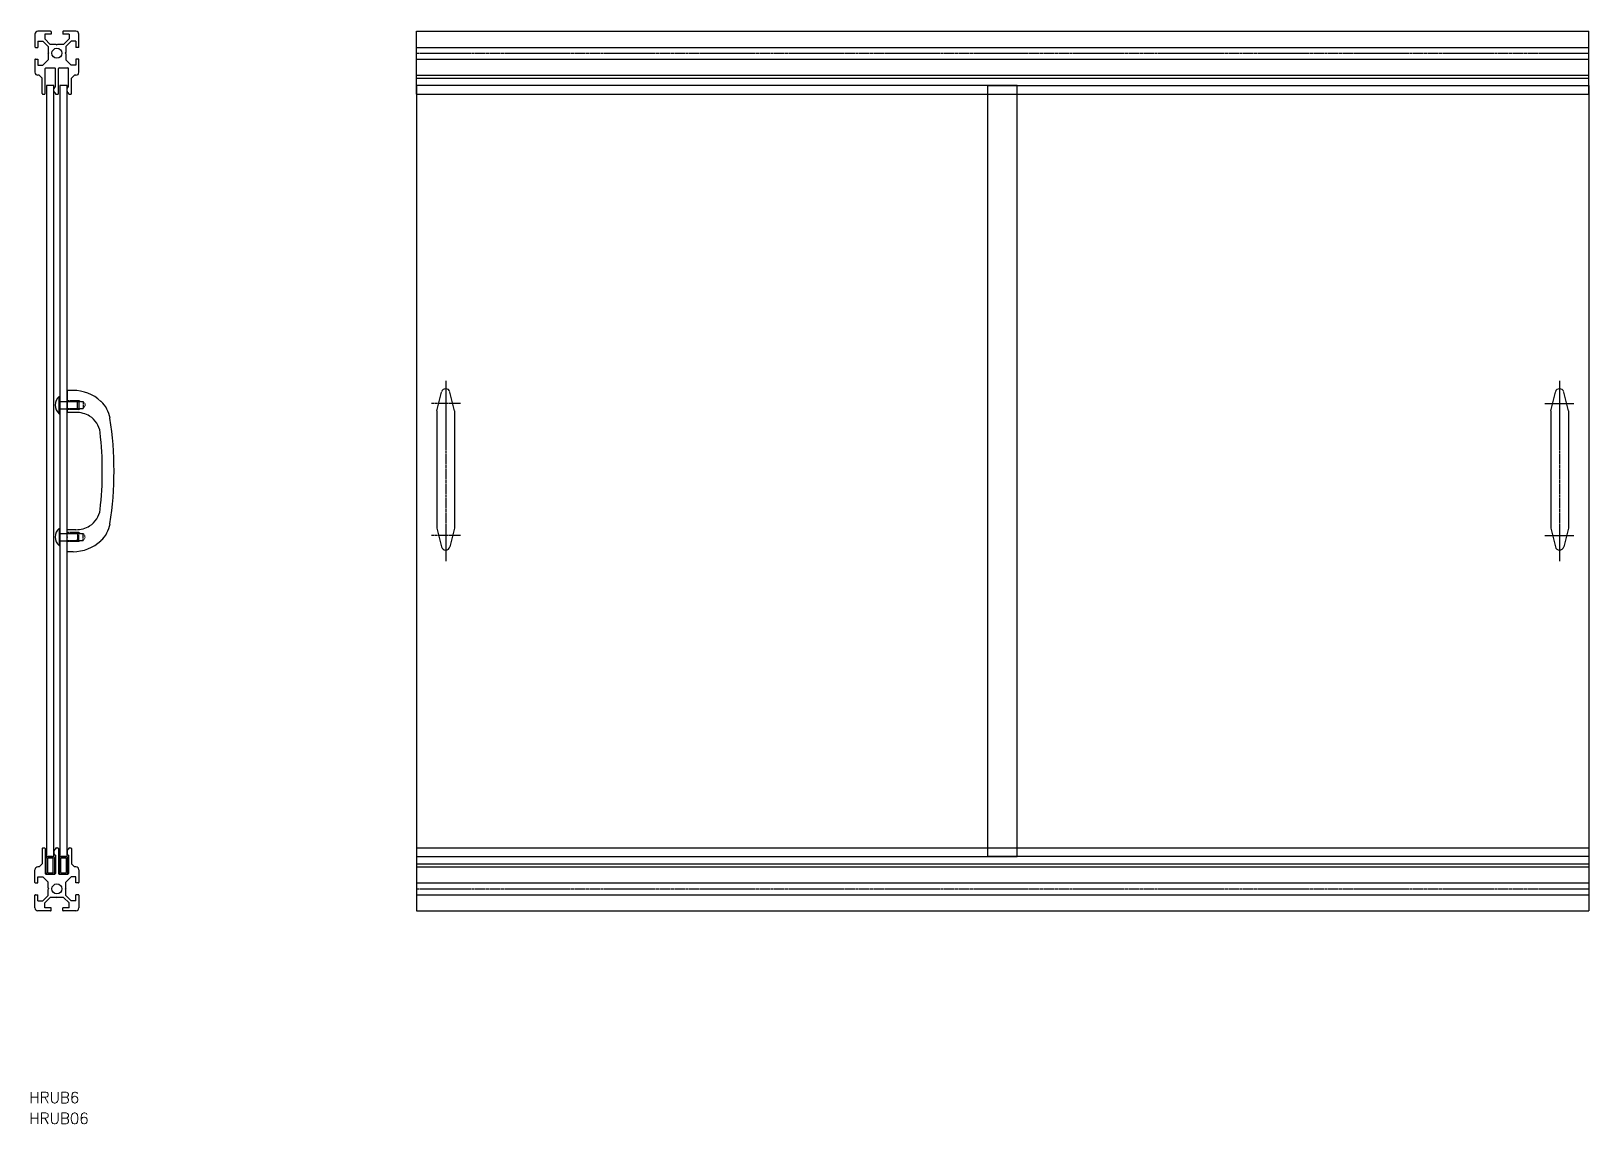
# Model space of a CAD drawing. Extents: x 12 to 1075, y 12 to 757.
import ezdxf

# ---------------------------------------------------------------- set-up
doc = ezdxf.new("R2010")
doc.units = 0
doc.linetypes.add('CENTER', pattern=[2, 1.25, -0.25, 0.25, -0.25])
doc.linetypes.add('DASHED', pattern=[0.75, 0.5, -0.25])
doc.layers.get('0').update_dxf_attribs({"linetype": 'CONTINUOUS'})
doc.layers.add('CENTER', color=1, linetype='CENTER')
doc.styles.get("Standard").update_dxf_attribs({"font": 'txt.shx', "bigfont": 'extfont2.shx'})

msp = doc.modelspace()

# ---------------------------------------------------------------- linework, layer by layer
at = {"color": 7, "linetype": 'CONTINUOUS'}
for p, q in [((14.4, 755.3), (14.4, 746.6)), ((25.1, 757.3), (16.4, 757.3)), ((25.4, 755.3), (21.2, 755.3)), ((21.2, 755.3), (21.2, 752)), ((25.4, 757), (25.4, 755.3)), ((33.4, 757), (33.4, 755.3)), ((37.7, 755.3), (33.4, 755.3)), ((42.4, 757.3), (33.7, 757.3)), ((37.7, 755.3), (37.7, 752)), ((44.4, 746.6), (44.4, 755.3)), ((274.7, 757.3), (1074.7, 757.3)), ((274.7, 714.3), (274.7, 757.3)), ((1074.7, 714.3), (1074.7, 757.3)), ((14.7, 746.3), (16.4, 746.3)), ((16.4, 750.6), (16.4, 746.3)), ((16.4, 750.6), (19.8, 750.6)), ((19.8, 750.6), (23.4, 746.9)), ((21.2, 752), (24.8, 748.3)), ((23.4, 746.9), (23.4, 742.9)), ((28.9, 748.3), (24.8, 748.3)), ((28.9, 748.3), (29.4, 748)), ((29.9, 748.3), (29.4, 748)), ((34, 748.3), (29.9, 748.3)), ((37.7, 752), (34, 748.3)), ((39.1, 750.6), (35.4, 746.9)), ((35.4, 746.9), (35.4, 742.9)), ((42.4, 750.6), (39.1, 750.6)), ((42.4, 750.6), (42.4, 746.3)), ((44.1, 746.3), (42.4, 746.3)), ((274.7, 746.3), (1074.7, 746.3)), ((14.4, 738), (14.4, 729.3)), ((14.7, 738.3), (16.4, 738.3)), ((16.4, 738.3), (16.4, 734.1)), ((16.4, 734.1), (19.8, 734.1)), ((19.8, 734.1), (23.4, 737.8)), ((23.4, 742.9), (23.7, 742.3)), ((23.4, 741.8), (23.7, 742.3)), ((23.4, 741.8), (23.4, 737.8)), ((35.4, 742.9), (35.1, 742.3)), ((35.4, 741.8), (35.1, 742.3)), ((35.4, 741.8), (35.4, 737.8)), ((39.1, 734.1), (35.4, 737.8)), ((42.4, 734.1), (39.1, 734.1)), ((42.4, 738.3), (42.4, 734.1)), ((44.1, 738.3), (42.4, 738.3)), ((44.4, 729.3), (44.4, 738)), ((274.7, 738.3), (1074.7, 738.3)), ((17.4, 727.3), (16.4, 727.3)), ((19.4, 725.3), (17.4, 727.3)), ((19.4, 714.8), (19.4, 725.3)), ((21.4, 714.8), (21.4, 731.8)), ((21.9, 732.3), (27.9, 732.3)), ((28.4, 719.3), (28.4, 731.8)), ((30.4, 714.8), (30.4, 731.8)), ((30.9, 732.3), (36.9, 732.3)), ((37.4, 719.3), (37.4, 731.8)), ((39.4, 725.3), (41.4, 727.3)), ((39.4, 714.8), (39.4, 725.3)), ((42.4, 727.3), (41.4, 727.3)), ((274.7, 727.3), (1074.7, 727.3)), ((274.7, 725.3), (1074.7, 725.3)), ((19.9, 714.3), (20.9, 714.3)), ((27.4, 716.3), (27.4, 718.3)), ((28.4, 714.8), (28.4, 715.3)), ((28.9, 714.3), (29.9, 714.3)), ((36.4, 716.3), (36.4, 718.3)), ((37.4, 714.8), (37.4, 715.3)), ((37.9, 714.3), (38.9, 714.3)), ((274.7, 714.3), (1074.7, 714.3)), ((36.4, 512.3), (36.4, 497.3)), ((40.4, 512.3), (36.4, 512.3)), ((288.7, 498.4), (291.8, 511.2)), ((300.7, 498.4), (297.5, 511.2)), ((1048.7, 498.4), (1051.8, 511.2)), ((1060.7, 498.4), (1057.5, 511.2)), ((30.9, 496.4), (30.9, 508.2)), ((30.9, 508.2), (31.4, 508.2)), ((31.4, 496.4), (31.4, 508.2)), ((31.8, 504.8), (42.9, 504.8)), ((31.8, 499.8), (42.9, 499.8)), ((42.9, 504.8), (43.4, 504.3)), ((43.4, 500.3), (42.9, 499.8)), ((43.4, 500.3), (43.4, 504.3)), ((30.9, 496.4), (31.4, 496.4)), ((42.4, 497.3), (36.4, 497.3)), ((288.7, 498.4), (288.7, 418.4)), ((300.7, 498.4), (300.7, 418.4)), ((1048.7, 498.4), (1048.7, 418.4)), ((1060.7, 498.4), (1060.7, 418.4)), ((30.9, 418.2), (30.9, 406.4)), ((30.9, 418.2), (31.4, 418.2)), ((31.4, 418.2), (31.4, 406.4)), ((31.8, 414.8), (42.9, 414.8)), ((36.4, 402.3), (36.4, 417.3)), ((42.4, 417.3), (36.4, 417.3)), ((43.4, 414.3), (42.9, 414.8)), ((288.7, 418.4), (291.8, 405.5)), ((300.7, 418.4), (297.5, 405.5)), ((1048.7, 418.4), (1051.8, 405.5)), ((1060.7, 418.4), (1057.5, 405.5)), ((30.9, 406.4), (31.4, 406.4)), ((31.8, 409.8), (42.9, 409.8)), ((42.9, 409.8), (43.4, 410.3)), ((43.4, 414.3), (43.4, 410.3)), ((40.4, 402.3), (36.4, 402.3)), ((19.4, 199.8), (19.4, 189.3)), ((19.9, 200.3), (20.9, 200.3)), ((21.4, 199.8), (21.4, 182.8)), ((27.4, 198.3), (27.4, 196.3)), ((28.4, 199.8), (28.4, 199.3)), ((28.4, 195.3), (28.4, 182.8)), ((28.9, 200.3), (29.9, 200.3)), ((30.4, 199.8), (30.4, 182.8)), ((36.4, 198.3), (36.4, 196.3)), ((37.4, 199.8), (37.4, 199.3)), ((37.4, 195.3), (37.4, 182.8)), ((37.9, 200.3), (38.9, 200.3)), ((39.4, 199.8), (39.4, 189.3)), ((274.7, 200.3), (1074.7, 200.3)), ((274.7, 200.3), (274.7, 157.3)), ((1074.7, 200.3), (1074.7, 157.3)), ((14.4, 176.6), (14.4, 185.3)), ((17.4, 187.3), (16.4, 187.3)), ((19.4, 189.3), (17.4, 187.3)), ((21.9, 182.3), (27.9, 182.3)), ((30.9, 182.3), (36.9, 182.3)), ((39.4, 189.3), (41.4, 187.3)), ((42.4, 187.3), (41.4, 187.3)), ((44.4, 185.3), (44.4, 176.6)), ((274.7, 189.3), (1074.7, 189.3)), ((274.7, 187.3), (1074.7, 187.3)), ((14.7, 176.3), (16.4, 176.3)), ((16.4, 180.6), (19.8, 180.6)), ((16.4, 176.3), (16.4, 180.6)), ((19.8, 180.6), (23.4, 176.9)), ((23.4, 172.9), (23.4, 176.9)), ((23.4, 172.9), (23.7, 172.3)), ((23.4, 171.8), (23.7, 172.3)), ((23.4, 167.8), (23.4, 171.8)), ((35.4, 172.9), (35.1, 172.3)), ((35.4, 171.8), (35.1, 172.3)), ((39.1, 180.6), (35.4, 176.9)), ((35.4, 172.9), (35.4, 176.9)), ((35.4, 167.8), (35.4, 171.8)), ((42.4, 180.6), (39.1, 180.6)), ((42.4, 176.3), (42.4, 180.6)), ((44.1, 176.3), (42.4, 176.3)), ((274.7, 176.3), (1074.7, 176.3)), ((14.4, 159.3), (14.4, 168)), ((14.7, 168.3), (16.4, 168.3)), ((16.4, 164.1), (16.4, 168.3)), ((16.4, 164.1), (19.8, 164.1)), ((19.8, 164.1), (23.4, 167.8)), ((21.2, 162.7), (24.8, 166.3)), ((21.2, 159.3), (21.2, 162.7)), ((28.9, 166.3), (24.8, 166.3)), ((28.9, 166.3), (29.4, 166.6)), ((29.9, 166.3), (29.4, 166.6)), ((34, 166.3), (29.9, 166.3)), ((37.7, 162.7), (34, 166.3)), ((39.1, 164.1), (35.4, 167.8)), ((37.7, 159.3), (37.7, 162.7)), ((42.4, 164.1), (39.1, 164.1)), ((42.4, 164.1), (42.4, 168.3)), ((44.1, 168.3), (42.4, 168.3)), ((44.4, 168), (44.4, 159.3)), ((274.7, 168.3), (1074.7, 168.3)), ((25.1, 157.3), (16.4, 157.3)), ((25.4, 159.3), (21.2, 159.3)), ((25.4, 157.6), (25.4, 159.3)), ((37.7, 159.3), (33.4, 159.3)), ((33.4, 157.6), (33.4, 159.3)), ((42.4, 157.3), (33.7, 157.3)), ((274.7, 157.3), (1074.7, 157.3))]:
    msp.add_line(p, q, dxfattribs=at)
at = {"color": 3, "linetype": 'CONTINUOUS'}
for p, q in [((27.4, 720.3), (22.4, 720.3)), ((22.4, 720.3), (22.4, 194.3)), ((27.4, 194.3), (27.4, 720.3)), ((36.4, 720.3), (31.4, 720.3)), ((31.4, 720.3), (31.4, 194.3)), ((36.4, 194.3), (36.4, 720.3)), ((684.7, 720.3), (274.7, 720.3)), ((274.7, 720.3), (274.7, 194.3)), ((664.7, 194.3), (664.7, 720.3)), ((664.7, 720.3), (1074.7, 720.3)), ((684.7, 194.3), (684.7, 720.3)), ((1074.7, 720.3), (1074.7, 194.3)), ((22.4, 194.3), (27.4, 194.3)), ((31.4, 194.3), (36.4, 194.3)), ((274.7, 194.3), (684.7, 194.3)), ((1074.7, 194.3), (664.7, 194.3))]:
    msp.add_line(p, q, dxfattribs=at)
at = {"color": 3, "linetype": 'DASHED'}
for p, q in [((36.4, 505.3), (44.4, 505.3)), ((36.4, 504.8), (47.4, 504.8)), ((36.4, 499.9), (47.4, 499.9)), ((44.4, 505.3), (44.4, 499.3)), ((44.4, 505.3), (45.4, 504.8)), ((44.4, 499.3), (45.4, 499.9)), ((47.4, 504.8), (48.8, 502.3)), ((47.4, 504.8), (47.4, 499.9)), ((48.8, 502.3), (47.4, 499.9)), ((44.4, 499.3), (36.4, 499.3)), ((44.4, 415.4), (36.4, 415.4)), ((36.4, 414.8), (47.4, 414.8)), ((44.4, 415.4), (45.4, 414.8)), ((44.4, 409.4), (44.4, 415.4)), ((47.4, 409.9), (47.4, 414.8)), ((48.8, 412.4), (47.4, 414.8)), ((36.4, 409.9), (47.4, 409.9)), ((36.4, 409.4), (44.4, 409.4)), ((44.4, 409.4), (45.4, 409.9)), ((47.4, 409.9), (48.8, 412.4))]:
    msp.add_line(p, q, dxfattribs=at)
at = {"color": 7, "linetype": 'CONTINUOUS'}
for points in [[(27.9, 183.8), (27.9, 192.8, 0.414214), (26.4, 194.3), (23.4, 194.3, 0.414214), (21.9, 192.8), (21.9, 183.8, 0.414214), (23.4, 182.3), (26.4, 182.3, 0.414214)], [(26.9, 183.8), (26.9, 192.8, 0.414214), (26.4, 193.3), (23.4, 193.3, 0.414214), (22.9, 192.8), (22.9, 183.8, 0.414214), (23.4, 183.3), (26.4, 183.3, 0.414214)], [(36.9, 183.8), (36.9, 192.8, 0.414214), (35.4, 194.3), (32.4, 194.3, 0.414214), (30.9, 192.8), (30.9, 183.8, 0.414214), (32.4, 182.3), (35.4, 182.3, 0.414214)], [(35.9, 183.8), (35.9, 192.8, 0.414214), (35.4, 193.3), (32.4, 193.3, 0.414214), (31.9, 192.8), (31.9, 183.8, 0.414214), (32.4, 183.3), (35.4, 183.3, 0.414214)]]:
    msp.add_lwpolyline(points, format="xyb", close=True, dxfattribs=at)
for centre in [(29.4, 742.3), (29.4, 172.3)]:
    msp.add_circle(centre, 3.4, dxfattribs=at)
for centre, radius, start, end in [((16.4, 755.3), 2, 90, 180), ((25.1, 757), 0.3, 0, 90), ((33.7, 757), 0.3, 90, 180), ((42.4, 755.3), 2, 0, 90), ((14.7, 746.6), 0.3, 180, 270), ((44.1, 746.6), 0.3, 270, 0), ((14.7, 738), 0.3, 90, 180), ((44.1, 738), 0.3, 0, 90), ((16.4, 729.3), 2, 180, 270), ((21.9, 731.8), 0.5, 90, 180), ((27.9, 731.8), 0.5, 0, 90), ((30.9, 731.8), 0.5, 90, 180), ((36.9, 731.8), 0.5, 0, 90), ((42.4, 729.3), 2, 270, 0), ((19.9, 714.8), 0.5, 180, 270), ((20.9, 714.8), 0.5, 270, 0), ((28.4, 718.3), 1, 90, 180), ((28.4, 716.3), 1, 180, 270), ((28.9, 714.8), 0.5, 180, 270), ((29.9, 714.8), 0.5, 270, 0), ((37.4, 718.3), 1, 90, 180), ((37.4, 716.3), 1, 180, 270), ((37.9, 714.8), 0.5, 180, 270), ((38.9, 714.8), 0.5, 270, 0), ((40.4, 484.3), 28, 47.1909, 90), ((294.7, 510.4), 3, 16.7462, 163.2538), ((1054.7, 510.4), 3, 16.7462, 163.2538), ((36.3, 502.3), 7.99, 132.4359, 227.5641), ((31.8, 505.2), 0.35, 180, 270), ((31.8, 499.5), 0.35, 90, 180), ((45.9, 490.2), 20, 8.9193, 47.1909), ((42.4, 479.3), 18, 58.8689, 90), ((44, 481.9), 15, 6.7507, 58.8689), ((-163.6, 457.3), 232, 0, 8.9193), ((-163.6, 457.3), 224, 0, 6.7507), ((-163.6, 457.3), 224, 353.2493, 0), ((-163.6, 457.3), 232, 351.0807, 0), ((44, 432.8), 15, 301.1311, 353.2493), ((36.3, 412.3), 7.99, 132.4359, 227.5641), ((31.8, 415.2), 0.35, 180, 270), ((42.4, 435.3), 18, 270, 301.1311), ((45.9, 424.5), 20, 312.8091, 351.0807), ((31.8, 409.5), 0.35, 90, 180), ((40.4, 430.3), 28, 270, 312.8091), ((294.7, 406.4), 3, 196.7462, 343.2538), ((1054.7, 406.4), 3, 196.7462, 343.2538), ((19.9, 199.8), 0.5, 90, 180), ((20.9, 199.8), 0.5, 0, 90), ((28.4, 198.3), 1, 90, 180), ((28.4, 196.3), 1, 180, 270), ((28.9, 199.8), 0.5, 90, 180), ((29.9, 199.8), 0.5, 0, 90), ((37.4, 198.3), 1, 90, 180), ((37.4, 196.3), 1, 180, 270), ((37.9, 199.8), 0.5, 90, 180), ((38.9, 199.8), 0.5, 0, 90), ((16.4, 185.3), 2, 90, 180), ((21.9, 182.8), 0.5, 180, 270), ((27.9, 182.8), 0.5, 270, 0), ((30.9, 182.8), 0.5, 180, 270), ((36.9, 182.8), 0.5, 270, 0), ((42.4, 185.3), 2, 0, 90), ((14.7, 176.6), 0.3, 180, 270), ((44.1, 176.6), 0.3, 270, 0), ((14.7, 168), 0.3, 90, 180), ((44.1, 168), 0.3, 0, 90), ((16.4, 159.3), 2, 180, 270), ((25.1, 157.6), 0.3, 270, 0), ((33.7, 157.6), 0.3, 180, 270), ((42.4, 159.3), 2, 270, 0)]:
    msp.add_arc(centre, radius, start, end, dxfattribs=at)
at = {"color": 3, "linetype": 'DASHED'}
for p in [(36.4, 502.3), (36.4, 502.3), (36.4, 502.3), (36.4, 412.3), (36.4, 412.3), (36.4, 412.3)]:
    msp.add_point(p, dxfattribs=at)
at = {"layer": 'CENTER', "color": 1, "linetype": 'CENTER'}
for p, q in [((274.7, 742.3), (1074.7, 742.3)), ((294.7, 518.9), (294.7, 395.8)), ((1054.7, 518.9), (1054.7, 395.8)), ((304.7, 503.4), (284.7, 503.4)), ((1044.7, 503.4), (1064.7, 503.4)), ((304.7, 413.4), (284.7, 413.4)), ((1044.7, 413.4), (1064.7, 413.4)), ((274.7, 172.3), (1074.7, 172.3))]:
    msp.add_line(p, q, dxfattribs=at)

# ---------------------------------------------------------------- texts
at = {"color": 7, "linetype": 'CONTINUOUS'}
for s, p in [('HRUB6', (10.6, 26.2)), ('HRUB06', (10.6, 12))]:
    msp.add_text(s, height=7.5, dxfattribs=at).set_placement(p)

doc.saveas('drawing.dxf')
